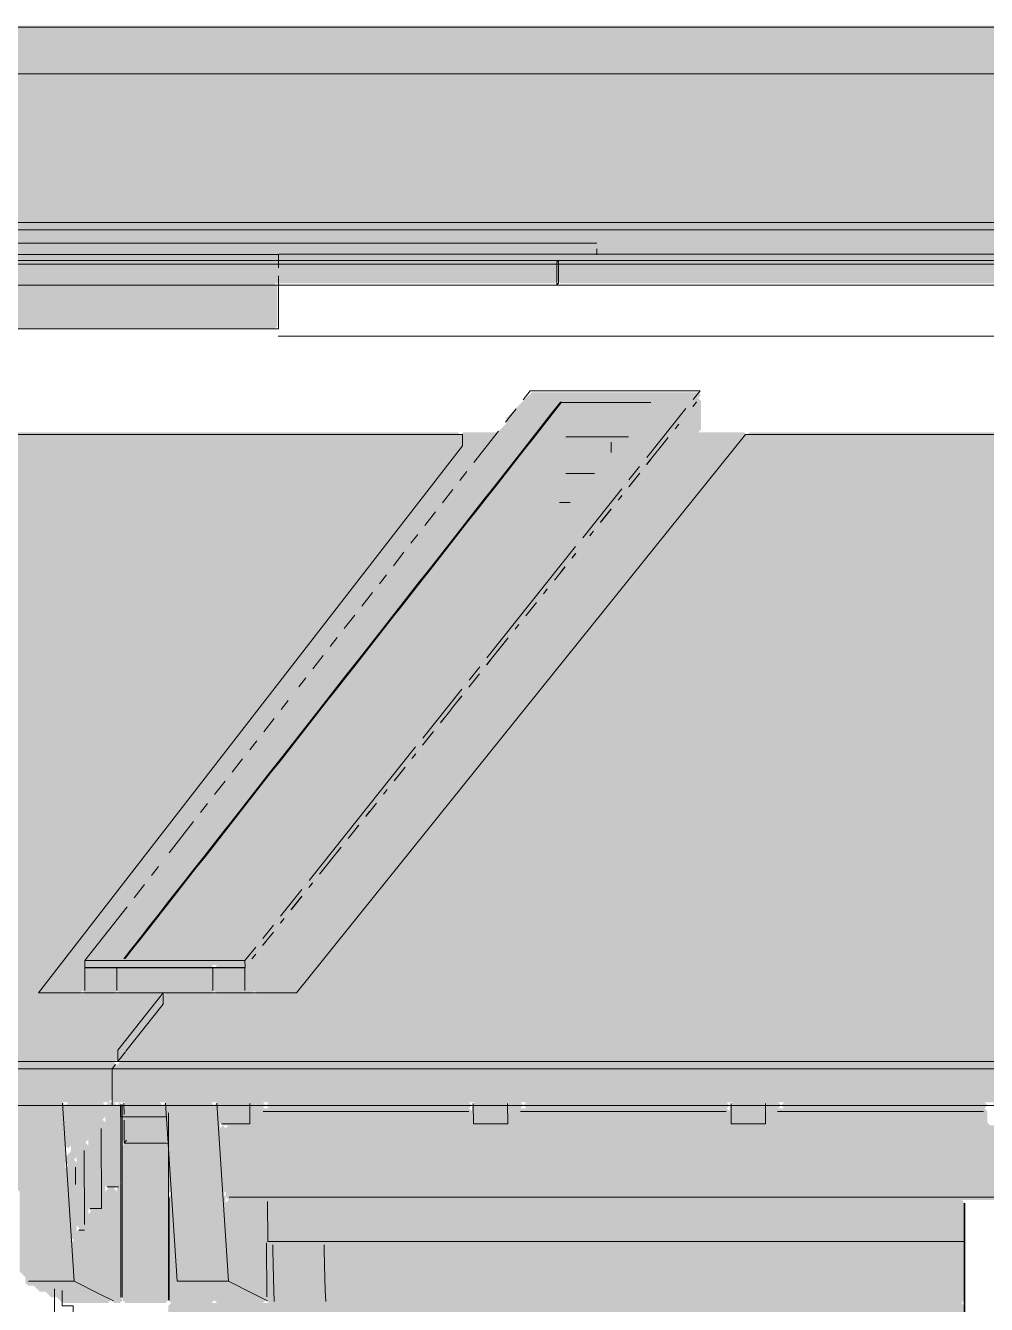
# Model space of a CAD drawing. Header units: millimetres. Extents: x 0 to 84100, y 0 to 59400.
# Drawn here: x 51325 to 53003, y 49394 to 51627 of the extents above; entities that cross this region are included whole.
import ezdxf

# ---------------------------------------------------------------- set-up
doc = ezdxf.new("R2010")
doc.units = ezdxf.units.MM
doc.layers.add('10_見えがかり', color=7, linetype='Continuous', lineweight=13)
doc.layers.add('12_見えがかり（ガラス）', color=5, linetype='Continuous', lineweight=9)

msp = doc.modelspace()

# ---------------------------------------------------------------- hatches: boundary and pattern name
at = {"layer": '10_見えがかり', "true_color": 0xe9dcc4}
for points in [[(61484.3, 51581.6), (61494.3, 51571.6), (61494.3, 51561.6), (61479.3, 51546.6), (31829.3, 51546.6), (31824.3, 51551.6), (31824.3, 51621.6), (31829.3, 51626.6), (61479.3, 51626.6), (61484.3, 51621.6)], [(68084.3, 51551.6), (68084.3, 51531.6), (68094.3, 51521.6), (68094.3, 51501.6), (68089.3, 51496.6), (68079.3, 51496.6), (68069.3, 51486.6), (68049.3, 51486.6), (68029.3, 51466.6), (68019.3, 51466.6), (67999.3, 51446.6), (67989.3, 51446.6), (67969.3, 51426.6), (67959.3, 51426.6), (67949.3, 51416.6), (67939.3, 51416.6), (67929.3, 51406.6), (67919.3, 51406.6), (67899.3, 51386.6), (67889.3, 51386.6), (67869.3, 51366.6), (67859.3, 51366.6), (67849.3, 51356.6), (67829.3, 51356.6), (67809.3, 51336.6), (67799.3, 51336.6), (67779.3, 51316.6), (67769.3, 51316.6), (67749.3, 51296.6), (67739.3, 51296.6), (67729.3, 51286.6), (10499.3, 51286.6), (10489.3, 51296.6), (10479.3, 51296.6), (10459.3, 51316.6), (10449.3, 51316.6), (10419.3, 51346.6), (10409.3, 51346.6), (10399.3, 51356.6), (10379.3, 51356.6), (10359.3, 51376.6), (10349.3, 51376.6), (10329.3, 51396.6), (10319.3, 51396.6), (10299.3, 51416.6), (10279.3, 51416.6), (10259.3, 51436.6), (10249.3, 51436.6), (10229.3, 51456.6), (10219.3, 51456.6), (10199.3, 51476.6), (10189.3, 51476.6), (10179.3, 51486.6), (10159.3, 51486.6), (10144.3, 51501.6), (10144.3, 51531.6), (10154.3, 51541.6), (10154.3, 51561.6), (10159.3, 51566.6), (31429.3, 51566.6), (31434.3, 51561.6), (31434.3, 51551.6), (31439.3, 51546.6), (61499.3, 51546.6), (61519.3, 51566.6), (68069.3, 51566.6)], [(52254.3, 51181.6), (52249.3, 51176.6), (51289.3, 51176.6), (51284.3, 51181.6), (51284.3, 51206.6), (52254.3, 51206.6)], [(53224.3, 51181.6), (53219.3, 51176.6), (52259.3, 51176.6), (52254.3, 51181.6), (52254.3, 51206.6), (53224.3, 51206.6)], [(51764.3, 51101.6), (51759.3, 51096.6), (51169.3, 51096.6), (51164.3, 51101.6), (51164.3, 51171.6), (51169.3, 51176.6), (51759.3, 51176.6), (51764.3, 51171.6)], [(51394.3, 49601.6), (51404.3, 49591.6), (51404.3, 49441.6), (51419.3, 49426.6), (51429.3, 49426.6), (51439.3, 49416.6), (51449.3, 49416.6), (51459.3, 49406.6), (51469.3, 49406.6), (51474.3, 49401.6), (51469.3, 49396.6), (51389.3, 49396.6), (51379.3, 49406.6), (51369.3, 49406.6), (51359.3, 49416.6), (51349.3, 49416.6), (51339.3, 49426.6), (51329.3, 49426.6), (51324.3, 49431.6), (51324.3, 49441.6), (51314.3, 49451.6), (51314.3, 49591.6), (51304.3, 49601.6), (51304.3, 49741.6), (51309.3, 49746.6), (51389.3, 49746.6), (51394.3, 49741.6)], [(51664.3, 49701.6), (51664.3, 49591.6), (51669.3, 49586.6), (51674.3, 49581.6), (51674.3, 49571.6), (51674.3, 49441.6), (51689.3, 49426.6), (51699.3, 49426.6), (51709.3, 49416.6), (51719.3, 49416.6), (51729.3, 49406.6), (51739.3, 49406.6), (51744.3, 49401.6), (51739.3, 49396.6), (51659.3, 49396.6), (51654.3, 49401.6), (51649.3, 49406.6), (51639.3, 49406.6), (51629.3, 49416.6), (51619.3, 49416.6), (51609.3, 49426.6), (51599.3, 49426.6), (51584.3, 49441.6), (51584.3, 49581.6), (51579.3, 49586.6), (51574.3, 49591.6), (51574.3, 49721.6), (51574.3, 49731.6), (51564.3, 49741.6), (51569.3, 49746.6), (51649.3, 49746.6), (51664.3, 49731.6)], [(51494.3, 49411.6), (51489.3, 49406.6), (51484.3, 49411.6), (51484.3, 49601.6), (51489.3, 49606.6), (51494.3, 49601.6)], [(51484.3, 49411.6), (51494.3, 49401.6), (51489.3, 49396.6), (51479.3, 49396.6), (51469.3, 49406.6), (51459.3, 49406.6), (51449.3, 49416.6), (51439.3, 49416.6), (51429.3, 49426.6), (51419.3, 49426.6), (51404.3, 49441.6), (51404.3, 49501.6), (51414.3, 49511.6), (51414.3, 49521.6), (51419.3, 49526.6), (51429.3, 49526.6), (51434.3, 49531.6), (51434.3, 49551.6), (51439.3, 49556.6), (51449.3, 49556.6), (51464.3, 49571.6), (51464.3, 49591.6), (51469.3, 49596.6), (51479.3, 49596.6), (51484.3, 49591.6)], [(52964.3, 49391.6), (52964.3, 49331.6), (52959.3, 49326.6), (51579.3, 49326.6), (51574.3, 49331.6), (51574.3, 49391.6), (51579.3, 49396.6), (51649.3, 49396.6), (51749.3, 49396.6), (52959.3, 49396.6)]]:
    msp.add_hatch(color=8, dxfattribs=at).paths.add_polyline_path(points)
at = {"layer": '10_見えがかり', "true_color": 0xbdbdbd}
for points in [[(52504.3, 50971.6), (52504.3, 50921.6), (52494.3, 50911.6), (52494.3, 50901.6), (52454.3, 50861.6), (52454.3, 50851.6), (52414.3, 50811.6), (52414.3, 50801.6), (52374.3, 50761.6), (52374.3, 50751.6), (52334.3, 50711.6), (52334.3, 50701.6), (52294.3, 50661.6), (52294.3, 50651.6), (52254.3, 50611.6), (52254.3, 50601.6), (52214.3, 50561.6), (52214.3, 50551.6), (52174.3, 50511.6), (52174.3, 50501.6), (52134.3, 50461.6), (52134.3, 50451.6), (52094.3, 50411.6), (52094.3, 50401.6), (52054.3, 50361.6), (52054.3, 50351.6), (52014.3, 50311.6), (52014.3, 50301.6), (51974.3, 50261.6), (51974.3, 50251.6), (51934.3, 50211.6), (51934.3, 50201.6), (51894.3, 50161.6), (51894.3, 50151.6), (51854.3, 50111.6), (51854.3, 50101.6), (51814.3, 50061.6), (51814.3, 50051.6), (51784.3, 50021.6), (51784.3, 50011.6), (51744.3, 49971.6), (51744.3, 49961.6), (51719.3, 49936.6), (51659.3, 49936.6), (51654.3, 49941.6), (51654.3, 49981.6), (51659.3, 49986.6), (51709.3, 49986.6), (51744.3, 50021.6), (51744.3, 50031.6), (51784.3, 50071.6), (51784.3, 50081.6), (51824.3, 50121.6), (51824.3, 50131.6), (51854.3, 50161.6), (51854.3, 50171.6), (51894.3, 50211.6), (51894.3, 50221.6), (51934.3, 50261.6), (51934.3, 50271.6), (51974.3, 50311.6), (51974.3, 50321.6), (52014.3, 50361.6), (52014.3, 50371.6), (52054.3, 50411.6), (52054.3, 50421.6), (52094.3, 50461.6), (52094.3, 50471.6), (52134.3, 50511.6), (52134.3, 50521.6), (52174.3, 50561.6), (52174.3, 50571.6), (52214.3, 50611.6), (52214.3, 50621.6), (52254.3, 50661.6), (52254.3, 50671.6), (52294.3, 50711.6), (52294.3, 50721.6), (52334.3, 50761.6), (52334.3, 50771.6), (52374.3, 50811.6), (52374.3, 50821.6), (52414.3, 50861.6), (52414.3, 50871.6), (52454.3, 50911.6), (52454.3, 50921.6), (52494.3, 50961.6), (52494.3, 50971.6), (52499.3, 50976.6)], [(52084.3, 50911.6), (52084.3, 50891.6), (52074.3, 50881.6), (52074.3, 50871.6), (52044.3, 50841.6), (52044.3, 50831.6), (52004.3, 50791.6), (52004.3, 50781.6), (51974.3, 50751.6), (51974.3, 50741.6), (51944.3, 50711.6), (51944.3, 50701.6), (51904.3, 50661.6), (51904.3, 50651.6), (51874.3, 50621.6), (51874.3, 50611.6), (51834.3, 50571.6), (51834.3, 50561.6), (51804.3, 50531.6), (51804.3, 50521.6), (51764.3, 50481.6), (51764.3, 50471.6), (51734.3, 50441.6), (51734.3, 50431.6), (51694.3, 50391.6), (51694.3, 50381.6), (51664.3, 50351.6), (51664.3, 50341.6), (51634.3, 50311.6), (51634.3, 50301.6), (51594.3, 50261.6), (51594.3, 50251.6), (51564.3, 50221.6), (51564.3, 50211.6), (51524.3, 50171.6), (51524.3, 50161.6), (51494.3, 50131.6), (51494.3, 50121.6), (51454.3, 50081.6), (51454.3, 50071.6), (51424.3, 50041.6), (51424.3, 50031.6), (51384.3, 49991.6), (51384.3, 49981.6), (51354.3, 49951.6), (51354.3, 49941.6), (51359.3, 49936.6), (51559.3, 49936.6), (51564.3, 49931.6), (51524.3, 49891.6), (51524.3, 49881.6), (51484.3, 49841.6), (51484.3, 49821.6), (51479.3, 49816.6), (48709.3, 49816.6), (48704.3, 49821.6), (48704.3, 49831.6), (48714.3, 49841.6), (48714.3, 49851.6), (48724.3, 49861.6), (48724.3, 49871.6), (48744.3, 49891.6), (48744.3, 49901.6), (48764.3, 49921.6), (48764.3, 49931.6), (48769.3, 49936.6), (48999.3, 49936.6), (49014.3, 49951.6), (49014.3, 49961.6), (49034.3, 49981.6), (49034.3, 49991.6), (49044.3, 50001.6), (49044.3, 50011.6), (49064.3, 50031.6), (49064.3, 50041.6), (49084.3, 50061.6), (49084.3, 50071.6), (49094.3, 50081.6), (49094.3, 50091.6), (49114.3, 50111.6), (49114.3, 50121.6), (49134.3, 50141.6), (49134.3, 50151.6), (49154.3, 50171.6), (49154.3, 50181.6), (49164.3, 50191.6), (49164.3, 50201.6), (49184.3, 50221.6), (49184.3, 50231.6), (49204.3, 50251.6), (49204.3, 50261.6), (49214.3, 50271.6), (49214.3, 50281.6), (49234.3, 50301.6), (49234.3, 50311.6), (49254.3, 50331.6), (49254.3, 50341.6), (49264.3, 50351.6), (49264.3, 50361.6), (49284.3, 50381.6), (49284.3, 50391.6), (49304.3, 50411.6), (49304.3, 50421.6), (49324.3, 50441.6), (49324.3, 50451.6), (49334.3, 50461.6), (49334.3, 50471.6), (49354.3, 50491.6), (49354.3, 50501.6), (49374.3, 50521.6), (49374.3, 50531.6), (49384.3, 50541.6), (49384.3, 50551.6), (49404.3, 50571.6), (49404.3, 50581.6), (49424.3, 50601.6), (49424.3, 50611.6), (49434.3, 50621.6), (49434.3, 50631.6), (49454.3, 50651.6), (49454.3, 50661.6), (49474.3, 50681.6), (49474.3, 50691.6), (49484.3, 50701.6), (49484.3, 50711.6), (49504.3, 50731.6), (49504.3, 50741.6), (49524.3, 50761.6), (49524.3, 50771.6), (49544.3, 50791.6), (49544.3, 50801.6), (49554.3, 50811.6), (49554.3, 50821.6), (49574.3, 50841.6), (49574.3, 50851.6), (49594.3, 50871.6), (49594.3, 50881.6), (49604.3, 50891.6), (49604.3, 50901.6), (49619.3, 50916.6), (52079.3, 50916.6)], [(51424.3, 49981.6), (51424.3, 49941.6), (51419.3, 49936.6), (51359.3, 49936.6), (51354.3, 49941.6), (51354.3, 49951.6), (51384.3, 49981.6), (51384.3, 49991.6), (51424.3, 50031.6), (51424.3, 50041.6), (51454.3, 50071.6), (51454.3, 50081.6), (51494.3, 50121.6), (51494.3, 50131.6), (51524.3, 50161.6), (51524.3, 50171.6), (51564.3, 50211.6), (51564.3, 50221.6), (51594.3, 50251.6), (51594.3, 50261.6), (51634.3, 50301.6), (51634.3, 50311.6), (51664.3, 50341.6), (51664.3, 50351.6), (51694.3, 50381.6), (51694.3, 50391.6), (51734.3, 50431.6), (51734.3, 50441.6), (51764.3, 50471.6), (51764.3, 50481.6), (51804.3, 50521.6), (51804.3, 50531.6), (51834.3, 50561.6), (51834.3, 50571.6), (51874.3, 50611.6), (51874.3, 50621.6), (51904.3, 50651.6), (51904.3, 50661.6), (51944.3, 50701.6), (51944.3, 50711.6), (51974.3, 50741.6), (51974.3, 50751.6), (52004.3, 50781.6), (52004.3, 50791.6), (52044.3, 50831.6), (52044.3, 50841.6), (52074.3, 50871.6), (52074.3, 50881.6), (52084.3, 50891.6), (52084.3, 50911.6), (52089.3, 50916.6), (52149.3, 50916.6), (52134.3, 50901.6), (52134.3, 50891.6), (52094.3, 50851.6), (52094.3, 50841.6), (52054.3, 50801.6), (52054.3, 50791.6), (52024.3, 50761.6), (52024.3, 50751.6), (51984.3, 50711.6), (51984.3, 50701.6), (51954.3, 50671.6), (51954.3, 50661.6), (51914.3, 50621.6), (51914.3, 50611.6), (51884.3, 50581.6), (51884.3, 50571.6), (51844.3, 50531.6), (51844.3, 50521.6), (51804.3, 50481.6), (51804.3, 50471.6), (51774.3, 50441.6), (51774.3, 50431.6), (51734.3, 50391.6), (51734.3, 50381.6), (51704.3, 50351.6), (51704.3, 50341.6), (51664.3, 50301.6), (51664.3, 50291.6), (51634.3, 50261.6), (51634.3, 50251.6), (51594.3, 50211.6), (51594.3, 50201.6), (51554.3, 50161.6), (51554.3, 50151.6), (51524.3, 50121.6), (51524.3, 50111.6), (51484.3, 50071.6), (51484.3, 50061.6), (51454.3, 50031.6), (51454.3, 50021.6), (51424.3, 49991.6), (51429.3, 49986.6)], [(55054.3, 50911.6), (55054.3, 50891.6), (54874.3, 50711.6), (54874.3, 50701.6), (54684.3, 50511.6), (54684.3, 50501.6), (54494.3, 50311.6), (54494.3, 50301.6), (54304.3, 50111.6), (54304.3, 50101.6), (54144.3, 49941.6), (54149.3, 49936.6), (54349.3, 49936.6), (54354.3, 49931.6), (54264.3, 49841.6), (54264.3, 49821.6), (54259.3, 49816.6), (51489.3, 49816.6), (51484.3, 49821.6), (51484.3, 49841.6), (51524.3, 49881.6), (51524.3, 49891.6), (51569.3, 49936.6), (51799.3, 49936.6), (51804.3, 49941.6), (51804.3, 49951.6), (51844.3, 49991.6), (51844.3, 50001.6), (51884.3, 50041.6), (51884.3, 50051.6), (51924.3, 50091.6), (51924.3, 50101.6), (51974.3, 50151.6), (51974.3, 50161.6), (52014.3, 50201.6), (52014.3, 50211.6), (52054.3, 50251.6), (52054.3, 50261.6), (52094.3, 50301.6), (52094.3, 50311.6), (52134.3, 50351.6), (52134.3, 50361.6), (52174.3, 50401.6), (52174.3, 50411.6), (52214.3, 50451.6), (52214.3, 50461.6), (52254.3, 50501.6), (52254.3, 50511.6), (52304.3, 50561.6), (52304.3, 50571.6), (52344.3, 50611.6), (52344.3, 50621.6), (52384.3, 50661.6), (52384.3, 50671.6), (52424.3, 50711.6), (52424.3, 50721.6), (52464.3, 50761.6), (52464.3, 50771.6), (52504.3, 50811.6), (52504.3, 50821.6), (52544.3, 50861.6), (52544.3, 50871.6), (52589.3, 50916.6), (55049.3, 50916.6)], [(52544.3, 50861.6), (52504.3, 50821.6), (52504.3, 50811.6), (52464.3, 50771.6), (52464.3, 50761.6), (52424.3, 50721.6), (52424.3, 50711.6), (52384.3, 50671.6), (52384.3, 50661.6), (52344.3, 50621.6), (52344.3, 50611.6), (52304.3, 50571.6), (52304.3, 50561.6), (52254.3, 50511.6), (52254.3, 50501.6), (52214.3, 50461.6), (52214.3, 50451.6), (52174.3, 50411.6), (52174.3, 50401.6), (52134.3, 50361.6), (52134.3, 50351.6), (52094.3, 50311.6), (52094.3, 50301.6), (52054.3, 50261.6), (52054.3, 50251.6), (52014.3, 50211.6), (52014.3, 50201.6), (51974.3, 50161.6), (51974.3, 50151.6), (51924.3, 50101.6), (51924.3, 50091.6), (51884.3, 50051.6), (51884.3, 50041.6), (51844.3, 50001.6), (51844.3, 49991.6), (51804.3, 49951.6), (51804.3, 49941.6), (51799.3, 49936.6), (51729.3, 49936.6), (51724.3, 49941.6), (51744.3, 49961.6), (51744.3, 49971.6), (51784.3, 50011.6), (51784.3, 50021.6), (51814.3, 50051.6), (51814.3, 50061.6), (51854.3, 50101.6), (51854.3, 50111.6), (51894.3, 50151.6), (51894.3, 50161.6), (51934.3, 50201.6), (51934.3, 50211.6), (51974.3, 50251.6), (51974.3, 50261.6), (52014.3, 50301.6), (52014.3, 50311.6), (52054.3, 50351.6), (52054.3, 50361.6), (52094.3, 50401.6), (52094.3, 50411.6), (52134.3, 50451.6), (52134.3, 50461.6), (52174.3, 50501.6), (52174.3, 50511.6), (52214.3, 50551.6), (52214.3, 50561.6), (52254.3, 50601.6), (52254.3, 50611.6), (52294.3, 50651.6), (52294.3, 50661.6), (52334.3, 50701.6), (52334.3, 50711.6), (52374.3, 50751.6), (52374.3, 50761.6), (52414.3, 50801.6), (52414.3, 50811.6), (52454.3, 50851.6), (52454.3, 50861.6), (52494.3, 50901.6), (52494.3, 50911.6), (52499.3, 50916.6), (52579.3, 50916.6), (52584.3, 50911.6), (52544.3, 50871.6)], [(51484.3, 49981.6), (51484.3, 49941.6), (51479.3, 49936.6), (51429.3, 49936.6), (51424.3, 49941.6), (51424.3, 49981.6), (51429.3, 49986.6), (51489.3, 49986.6)], [(51654.3, 49981.6), (51654.3, 49941.6), (51649.3, 49936.6), (51489.3, 49936.6), (51484.3, 49941.6), (51484.3, 49981.6), (51489.3, 49986.6), (51649.3, 49986.6)], [(51474.3, 49751.6), (51469.3, 49746.6), (48789.3, 49746.6), (48709.3, 49746.6), (48704.3, 49751.6), (48704.3, 49811.6), (48709.3, 49816.6), (51479.3, 49816.6), (51484.3, 49811.6), (51474.3, 49801.6)], [(54244.3, 49751.6), (54239.3, 49746.6), (51559.3, 49746.6), (51499.3, 49746.6), (51479.3, 49746.6), (51474.3, 49751.6), (51474.3, 49801.6), (51489.3, 49816.6), (54249.3, 49816.6), (54254.3, 49811.6), (54244.3, 49801.6)], [(51464.3, 49741.6), (51434.3, 49711.6), (51434.3, 49701.6), (51399.3, 49666.6), (51394.3, 49671.6), (51394.3, 49741.6), (51399.3, 49746.6), (51459.3, 49746.6)], [(51484.3, 49741.6), (51444.3, 49701.6), (51444.3, 49691.6), (51414.3, 49661.6), (51414.3, 49651.6), (51399.3, 49636.6), (51394.3, 49641.6), (51394.3, 49651.6), (51404.3, 49661.6), (51404.3, 49671.6), (51434.3, 49701.6), (51434.3, 49711.6), (51469.3, 49746.6), (51479.3, 49746.6)], [(51494.3, 49741.6), (51494.3, 49741.6), (51494.3, 49721.6), (51494.3, 49611.6), (51479.3, 49596.6), (51469.3, 49596.6), (51464.3, 49601.6), (51464.3, 49721.6), (51489.3, 49746.6)], [(51744.3, 49741.6), (51709.3, 49706.6), (51669.3, 49706.6), (51664.3, 49711.6), (51664.3, 49731.6), (51654.3, 49741.6), (51659.3, 49746.6), (51739.3, 49746.6)], [(51749.3, 49736.6), (51744.3, 49741.6), (51749.3, 49746.6), (52099.3, 49746.6), (52104.3, 49741.6), (52099.3, 49736.6)], [(52194.3, 49741.6), (52159.3, 49706.6), (52109.3, 49706.6), (52104.3, 49711.6), (52104.3, 49741.6), (52109.3, 49746.6), (52189.3, 49746.6)], [(52194.3, 49741.6), (52199.3, 49746.6), (52549.3, 49746.6), (52554.3, 49741.6), (52549.3, 49736.6), (52199.3, 49736.6)], [(52644.3, 49741.6), (52609.3, 49706.6), (52559.3, 49706.6), (52554.3, 49711.6), (52554.3, 49741.6), (52559.3, 49746.6), (52639.3, 49746.6)], [(52644.3, 49741.6), (52649.3, 49746.6), (52999.3, 49746.6), (53004.3, 49741.6), (52999.3, 49736.6), (52649.3, 49736.6)], [(51574.3, 49681.6), (51569.3, 49676.6), (51499.3, 49676.6), (51494.3, 49681.6), (51494.3, 49721.6), (51499.3, 49716.6), (51569.3, 49716.6), (51574.3, 49721.6)], [(54074.3, 49731.6), (54074.3, 49681.6), (54084.3, 49671.6), (54084.3, 49581.6), (54079.3, 49576.6), (52959.3, 49576.6), (51679.3, 49576.6), (51674.3, 49581.6), (51674.3, 49591.6), (51674.3, 49701.6), (51679.3, 49706.6), (51709.3, 49706.6), (51739.3, 49736.6), (52099.3, 49736.6), (52104.3, 49731.6), (52104.3, 49711.6), (52109.3, 49706.6), (52159.3, 49706.6), (52189.3, 49736.6), (52549.3, 49736.6), (52554.3, 49731.6), (52554.3, 49711.6), (52559.3, 49706.6), (52609.3, 49706.6), (52639.3, 49736.6), (52999.3, 49736.6), (53004.3, 49731.6), (53004.3, 49711.6), (53009.3, 49706.6), (53059.3, 49706.6), (53089.3, 49736.6), (53449.3, 49736.6), (53454.3, 49731.6), (53454.3, 49711.6), (53459.3, 49706.6), (53509.3, 49706.6), (53539.3, 49736.6), (53899.3, 49736.6), (53904.3, 49731.6), (53904.3, 49711.6), (53909.3, 49706.6), (53959.3, 49706.6), (53989.3, 49736.6), (54069.3, 49736.6)], [(51464.3, 49711.6), (51464.3, 49571.6), (51449.3, 49556.6), (51439.3, 49556.6), (51434.3, 49561.6), (51434.3, 49681.6), (51444.3, 49691.6), (51444.3, 49701.6), (51459.3, 49716.6)], [(51434.3, 49671.6), (51434.3, 49531.6), (51429.3, 49526.6), (51419.3, 49526.6), (51414.3, 49531.6), (51414.3, 49661.6), (51429.3, 49676.6)], [(51574.3, 49581.6), (51574.3, 49401.6), (51569.3, 49396.6), (51499.3, 49396.6), (51494.3, 49401.6), (51494.3, 49671.6), (51499.3, 49676.6), (51569.3, 49676.6), (51574.3, 49671.6)], [(51414.3, 49511.6), (51409.3, 49506.6), (51404.3, 49511.6), (51404.3, 49591.6), (51394.3, 49601.6), (51394.3, 49631.6), (51409.3, 49646.6), (51414.3, 49641.6)]]:
    msp.add_hatch(color=8, dxfattribs=at).paths.add_polyline_path(points)
at = {"layer": '12_見えがかり（ガラス）', "true_color": 0xdce9f2}
for points in [[(68109.3, 51486.6), (68114.3, 51481.6), (68114.3, 51431.6), (68109.3, 51426.6), (68099.3, 51426.6), (68079.3, 51406.6), (68069.3, 51406.6), (68059.3, 51396.6), (68049.3, 51396.6), (68029.3, 51376.6), (68019.3, 51376.6), (68009.3, 51366.6), (67999.3, 51366.6), (67979.3, 51346.6), (67969.3, 51346.6), (67959.3, 51336.6), (67949.3, 51336.6), (67939.3, 51326.6), (67929.3, 51326.6), (67909.3, 51306.6), (67899.3, 51306.6), (67889.3, 51296.6), (67879.3, 51296.6), (67859.3, 51276.6), (67849.3, 51276.6), (67839.3, 51266.6), (67829.3, 51266.6), (67809.3, 51246.6), (67799.3, 51246.6), (67789.3, 51236.6), (67779.3, 51236.6), (67769.3, 51226.6), (67759.3, 51226.6), (67739.3, 51206.6), (10489.3, 51206.6), (10469.3, 51226.6), (10459.3, 51226.6), (10449.3, 51236.6), (10439.3, 51236.6), (10419.3, 51256.6), (10409.3, 51256.6), (10399.3, 51266.6), (10389.3, 51266.6), (10369.3, 51286.6), (10359.3, 51286.6), (10349.3, 51296.6), (10339.3, 51296.6), (10319.3, 51316.6), (10309.3, 51316.6), (10299.3, 51326.6), (10289.3, 51326.6), (10269.3, 51346.6), (10259.3, 51346.6), (10249.3, 51356.6), (10239.3, 51356.6), (10219.3, 51376.6), (10209.3, 51376.6), (10199.3, 51386.6), (10189.3, 51386.6), (10169.3, 51406.6), (10159.3, 51406.6), (10149.3, 51416.6), (10139.3, 51416.6), (10124.3, 51431.6), (10124.3, 51481.6), (10129.3, 51486.6), (10179.3, 51486.6), (10189.3, 51476.6), (10199.3, 51476.6), (10219.3, 51456.6), (10229.3, 51456.6), (10249.3, 51436.6), (10259.3, 51436.6), (10279.3, 51416.6), (10299.3, 51416.6), (10319.3, 51396.6), (10329.3, 51396.6), (10349.3, 51376.6), (10359.3, 51376.6), (10379.3, 51356.6), (10399.3, 51356.6), (10409.3, 51346.6), (10419.3, 51346.6), (10449.3, 51316.6), (10459.3, 51316.6), (10479.3, 51296.6), (10489.3, 51296.6), (10499.3, 51286.6), (67729.3, 51286.6), (67739.3, 51296.6), (67749.3, 51296.6), (67769.3, 51316.6), (67779.3, 51316.6), (67799.3, 51336.6), (67809.3, 51336.6), (67829.3, 51356.6), (67849.3, 51356.6), (67859.3, 51366.6), (67869.3, 51366.6), (67889.3, 51386.6), (67899.3, 51386.6), (67919.3, 51406.6), (67929.3, 51406.6), (67939.3, 51416.6), (67949.3, 51416.6), (67959.3, 51426.6), (67969.3, 51426.6), (67989.3, 51446.6), (67999.3, 51446.6), (68019.3, 51466.6), (68029.3, 51466.6), (68049.3, 51486.6)], [(52499.3, 50986.6), (52504.3, 50981.6), (52494.3, 50971.6), (52494.3, 50961.6), (52454.3, 50921.6), (52454.3, 50911.6), (52414.3, 50871.6), (52414.3, 50861.6), (52374.3, 50821.6), (52374.3, 50811.6), (52334.3, 50771.6), (52334.3, 50761.6), (52294.3, 50721.6), (52294.3, 50711.6), (52254.3, 50671.6), (52254.3, 50661.6), (52214.3, 50621.6), (52214.3, 50611.6), (52174.3, 50571.6), (52174.3, 50561.6), (52134.3, 50521.6), (52134.3, 50511.6), (52094.3, 50471.6), (52094.3, 50461.6), (52054.3, 50421.6), (52054.3, 50411.6), (52014.3, 50371.6), (52014.3, 50361.6), (51974.3, 50321.6), (51974.3, 50311.6), (51934.3, 50271.6), (51934.3, 50261.6), (51894.3, 50221.6), (51894.3, 50211.6), (51854.3, 50171.6), (51854.3, 50161.6), (51824.3, 50131.6), (51824.3, 50121.6), (51784.3, 50081.6), (51784.3, 50071.6), (51744.3, 50031.6), (51744.3, 50021.6), (51709.3, 49986.6), (51429.3, 49986.6), (51424.3, 49991.6), (51454.3, 50021.6), (51454.3, 50031.6), (51484.3, 50061.6), (51484.3, 50071.6), (51524.3, 50111.6), (51524.3, 50121.6), (51554.3, 50151.6), (51554.3, 50161.6), (51594.3, 50201.6), (51594.3, 50211.6), (51634.3, 50251.6), (51634.3, 50261.6), (51664.3, 50291.6), (51664.3, 50301.6), (51704.3, 50341.6), (51704.3, 50351.6), (51734.3, 50381.6), (51734.3, 50391.6), (51774.3, 50431.6), (51774.3, 50441.6), (51804.3, 50471.6), (51804.3, 50481.6), (51844.3, 50521.6), (51844.3, 50531.6), (51884.3, 50571.6), (51884.3, 50581.6), (51914.3, 50611.6), (51914.3, 50621.6), (51954.3, 50661.6), (51954.3, 50671.6), (51984.3, 50701.6), (51984.3, 50711.6), (52024.3, 50751.6), (52024.3, 50761.6), (52054.3, 50791.6), (52054.3, 50801.6), (52094.3, 50841.6), (52094.3, 50851.6), (52134.3, 50891.6), (52134.3, 50901.6), (52164.3, 50931.6), (52164.3, 50941.6), (52209.3, 50986.6)], [(51559.3, 49746.6), (51574.3, 49731.6), (51574.3, 49721.6), (51569.3, 49716.6), (51499.3, 49716.6), (51494.3, 49721.6), (51494.3, 49741.6), (51499.3, 49746.6)], [(51674.3, 49591.6), (51669.3, 49586.6), (51664.3, 49591.6), (51664.3, 49701.6), (51669.3, 49706.6), (51674.3, 49701.6)], [(51584.3, 49441.6), (51599.3, 49426.6), (51609.3, 49426.6), (51619.3, 49416.6), (51629.3, 49416.6), (51639.3, 49406.6), (51649.3, 49406.6), (51654.3, 49401.6), (51649.3, 49396.6), (51579.3, 49396.6), (51574.3, 49401.6), (51574.3, 49581.6), (51579.3, 49586.6), (51584.3, 49581.6)], [(52964.3, 49571.6), (52964.3, 49401.6), (52959.3, 49396.6), (51749.3, 49396.6), (51739.3, 49406.6), (51729.3, 49406.6), (51719.3, 49416.6), (51709.3, 49416.6), (51699.3, 49426.6), (51689.3, 49426.6), (51674.3, 49441.6), (51674.3, 49571.6), (51679.3, 49576.6), (52959.3, 49576.6)]]:
    msp.add_hatch(color=8, dxfattribs=at).paths.add_polyline_path(points)

# ---------------------------------------------------------------- linework, layer by layer
at = {"layer": '10_見えがかり'}
for points in [[(31831.4, 51531.6), (31831.4, 51537.1), (31827.8, 51537.1), (31827.8, 51545.7), (31824.2, 51545.7), (31824.2, 51554.4), (31820.6, 51554.4), (31820.6, 51572.4), (31824.2, 51623.7), (61479.8, 51623.7)], [(10157.3, 51568.6), (31433.8, 51568.6), (31433.8, 51559.9), (31437.6, 51559.9), (31437.6, 51551.2), (31441.4, 51551.2), (31441.4, 51542.6), (31445.2, 51542.6), (35201.4, 51542.6), (38960.7, 51542.6), (42721.2, 51542.6), (46481.2, 51542.6), (50238.6, 51542.6), (53991.6, 51542.6), (61488.2, 51542.6), (61488.2, 51551.2), (61499.6, 51551.2), (61499.6, 51559.9), (61511, 51559.9), (61511, 51568.6), (63976.4, 51568.6), (64797.4, 51568.6), (65618, 51568.6), (66438.1, 51568.6)], [(67723.4, 51282.6), (60618.9, 51282.6), (53474.2, 51282.6), (24758.8, 51282.6)], [(50902.5, 51246.6), (51591.7, 51246.6)], [(51591.7, 51246.6), (52295.3, 51246.6)], [(52322.3, 51246.6), (52295.3, 51246.6)], [(52322.3, 51226.6), (52322.3, 51236.6)], [(51167.2, 51201.7), (51167.2, 51227.2), (51766.5, 51227.2)], [(51280.8, 51173.4), (51280.8, 51213.4), (51283.3, 51216.7), (52255.2, 51216.7), (52255.2, 51176.7), (52252.7, 51173.4), (51280.8, 51173.4)], [(51766.5, 51227.2), (51766.5, 51203.4)], [(51767.2, 51227.6), (52476.7, 51227.6)], [(52252.6, 51173.4), (52252.6, 51213.4), (52255.3, 51216.7), (53226.9, 51216.7), (53226.9, 51176.7), (53224.2, 51173.4), (52252.6, 51173.4)], [(52476.7, 51227.6), (55471.5, 51227.6)], [(51766.5, 51189.8), (51766.5, 51097.2), (51167.2, 51097.2), (51167.2, 51191.4)], [(51766.1, 51084.2), (52354.3, 51084.2)], [(52354.3, 51084.2), (55322, 51084.2)], [(51496.5, 49997.5), (52258.7, 50969)], [(52258.7, 50968.9), (52242.3, 50948)], [(52260.6, 50968.9), (52244.3, 50948)], [(52416.6, 50968.5), (52258.3, 50968.5)], [(52260.6, 50968.9), (52258.7, 50968.9)], [(52490, 50961.3), (52496.2, 50969)], [(52242.3, 50948), (52225.9, 50927.2)], [(52244.3, 50948), (52227.9, 50927.2)], [(52225.9, 50927.2), (52209.5, 50906.3)], [(52227.9, 50927.2), (52211.5, 50906.3)], [(52459, 50922.4), (52465.2, 50930.2)], [(48708.1, 49838), (48769.5, 49938), (49002.5, 49938), (49615.9, 50912.9), (52087.9, 50912.9), (52088, 50893.1), (51347.5, 49938), (51565, 49938), (51565.1, 49918.1), (51500, 49836)], [(51486, 49838), (51565, 49938), (51797.7, 49938), (52582, 50912.9), (55051.6, 50912.9), (55051.7, 50893.1), (54144, 49938), (54357.7, 49938), (54357.8, 49918.1), (54261.1, 49818.2), (54161.6, 49818.1), (51589, 49818.1), (51486.1, 49818.2), (51486, 49838)], [(52209.5, 50906.3), (52193.1, 50885.4)], [(52211.5, 50906.3), (52195.1, 50885.4)], [(52268.2, 50908.5), (52347.4, 50908.5)], [(52377.4, 50908.9), (52268.6, 50908.9)], [(52347.3, 50908.5), (52377, 50908.5)], [(52440.3, 50899.1), (52446.5, 50906.9)], [(52193.1, 50885.4), (52176.8, 50864.5)], [(52195.1, 50885.4), (52178.7, 50864.5)], [(52347.5, 50881.2), (52347.4, 50899.4)], [(52347.5, 50881.2), (52347.4, 50899.4)], [(52409.3, 50860.2), (52427.9, 50883.5)], [(52176.8, 50864.5), (52160.4, 50843.7)], [(52178.7, 50864.5), (52162.4, 50843.7)], [(52160.4, 50843.7), (52144, 50822.8)], [(52162.4, 50843.7), (52146, 50822.8)], [(52268.5, 50844.9), (52318, 50844.9)], [(52378.3, 50821.4), (52396.9, 50844.7)], [(52144, 50822.8), (52127.6, 50801.9)], [(52146, 50822.8), (52129.6, 50801.9)], [(52127.6, 50801.9), (52111.3, 50781)], [(52129.6, 50801.9), (52113.2, 50781)], [(52276, 50793.9), (52256.9, 50793.9)], [(52359.6, 50798), (52365.8, 50805.8)], [(52111.3, 50781), (52094.9, 50760.2)], [(52113.2, 50781), (52096.8, 50760.2)], [(52328.6, 50759.2), (52347.2, 50782.5)], [(52094.9, 50760.2), (52078.5, 50739.3)], [(52096.8, 50760.2), (52080.4, 50739.3)], [(52078.5, 50739.3), (52062.1, 50718.4)], [(52080.4, 50739.3), (52064.1, 50718.4)], [(52310, 50735.8), (52316.2, 50743.6)], [(52062.1, 50718.4), (52045.7, 50697.5)], [(52064.1, 50718.4), (52047.7, 50697.5)], [(52278.9, 50697), (52285.1, 50704.8)], [(52045.7, 50697.5), (52029.4, 50676.7)], [(52047.7, 50697.5), (52031.3, 50676.7)], [(52260.3, 50673.7), (52266.5, 50681.4)], [(52013, 50655.8), (51996.6, 50634.9)], [(52014.9, 50655.8), (51998.5, 50634.9)], [(52029.4, 50676.7), (52013, 50655.8)], [(52031.3, 50676.7), (52014.9, 50655.8)], [(51996.6, 50634.9), (51980.2, 50614)], [(51998.5, 50634.9), (51982.2, 50614)], [(52229.3, 50634.8), (52235.5, 50642.6)], [(51980.2, 50614), (51963.8, 50593.2)], [(51982.2, 50614), (51965.8, 50593.2)], [(52198.2, 50595.9), (52216.8, 50619.2)], [(51963.8, 50593.2), (51947.5, 50572.3)], [(51965.8, 50593.2), (51949.4, 50572.3)], [(51947.5, 50572.3), (51931.1, 50551.4)], [(51949.4, 50572.3), (51933, 50551.4)], [(52179.6, 50572.6), (52185.8, 50580.4)], [(51931.1, 50551.4), (51914.7, 50530.5)], [(51933, 50551.4), (51916.6, 50530.5)], [(52129.9, 50510.4), (52167.2, 50557.1)], [(51914.7, 50530.5), (51898.3, 50509.7)], [(51916.6, 50530.5), (51900.3, 50509.7)], [(51898.3, 50509.7), (51882, 50488.8)], [(51900.3, 50509.7), (51883.9, 50488.8)], [(51882, 50488.8), (51865.6, 50467.9)], [(51883.9, 50488.8), (51867.5, 50467.9)], [(52098.9, 50471.5), (52117.5, 50494.9)], [(51865.6, 50467.9), (51849.2, 50447)], [(51867.5, 50467.9), (51851.1, 50447)], [(52080.3, 50448.2), (52086.5, 50456)], [(51849.2, 50447), (51832.8, 50426.2)], [(51851.1, 50447), (51834.7, 50426.2)], [(52049.2, 50409.4), (52067.9, 50432.7)], [(51832.8, 50426.2), (51816.4, 50405.3)], [(51834.7, 50426.2), (51818.4, 50405.3)], [(51816.4, 50405.3), (51800.1, 50384.4)], [(51818.4, 50405.3), (51802, 50384.4)], [(52018.2, 50370.5), (52036.8, 50393.8)], [(51800.1, 50384.4), (51783.7, 50363.5)], [(51802, 50384.4), (51785.6, 50363.5)], [(51783.7, 50363.5), (51767.3, 50342.7)], [(51785.6, 50363.5), (51769.2, 50342.7)], [(51999.6, 50347.2), (52005.8, 50354.9)], [(51750.9, 50321.8), (51734.5, 50300.9)], [(51752.8, 50321.8), (51736.4, 50300.9)], [(51767.3, 50342.7), (51750.9, 50321.8)], [(51769.2, 50342.7), (51752.8, 50321.8)], [(51968.5, 50308.3), (51987.1, 50331.6)], [(51734.5, 50300.9), (51718.2, 50280)], [(51736.4, 50300.9), (51720.1, 50280)], [(51718.2, 50280), (51701.8, 50259.2)], [(51720.1, 50280), (51703.7, 50259.2)], [(51949.9, 50285), (51956.1, 50292.8)], [(51701.8, 50259.2), (51685.4, 50238.3)], [(51703.7, 50259.2), (51687.3, 50238.3)], [(51918.9, 50246.1), (51937.5, 50269.4)], [(51685.4, 50238.3), (51669, 50217.4)], [(51687.3, 50238.3), (51670.9, 50217.4)], [(51669, 50217.4), (51652.7, 50196.5)], [(51670.9, 50217.4), (51654.5, 50196.5)], [(51900.2, 50222.8), (51906.4, 50230.6)], [(51652.7, 50196.5), (51636.3, 50175.7)], [(51654.5, 50196.5), (51638.2, 50175.7)], [(51838.2, 50145.1), (51875.4, 50191.7)], [(51636.3, 50175.7), (51619.9, 50154.8)], [(51638.2, 50175.7), (51621.8, 50154.8)], [(51619.9, 50154.8), (51603.5, 50133.9)], [(51621.8, 50154.8), (51605.4, 50133.9)], [(51603.5, 50133.9), (51574.7, 50097.2)], [(51605.4, 50133.9), (51576.6, 50097.2)], [(51819.5, 50121.7), (51825.7, 50129.5)], [(51788.5, 50082.9), (51807.1, 50106.2)], [(51558.1, 50076), (51541.4, 50054.8)], [(51560, 50076), (51543.3, 50054.8)], [(51574.7, 50097.2), (51558.1, 50076)], [(51576.6, 50097.2), (51560, 50076)], [(51576.6, 50097.2), (51574.7, 50097.2)], [(51576.6, 50097.2), (51574.7, 50097.2)], [(51541.4, 50054.8), (51524.8, 50033.5)], [(51543.3, 50054.8), (51526.6, 50033.5)], [(51769.9, 50059.6), (51776.1, 50067.3)], [(51524.8, 50033.5), (51508.1, 50012.3)], [(51526.6, 50033.5), (51510, 50012.3)], [(51738.8, 50020.7), (51757.5, 50044)], [(51508.1, 50012.3), (51497, 49998.1)], [(51510, 50012.3), (51498.9, 49998.1)], [(51720.2, 49997.4), (51726.4, 50005.1)], [(51484.2, 49981.8), (51428.3, 49981.8)], [(51428.5, 49942.1), (51428.3, 49981.8)], [(51651.9, 49981.8), (51484.2, 49981.8)], [(51484.4, 49942.1), (51484.2, 49981.8)], [(51484.4, 49942.1), (51484.2, 49981.8)], [(51707.8, 49981.8), (51651.9, 49981.8)], [(51652.1, 49942.1), (51651.9, 49981.8)], [(51652.1, 49942.1), (51651.9, 49981.8)], [(51708, 49942.1), (51707.8, 49981.8)], [(51499.3, 49835.2), (51485.8, 49818.2), (51384.1, 49818.1), (48812.8, 49818.1), (48708.2, 49818.2), (48708.1, 49838)], [(51482, 49812.9), (51475.8, 49805.1)], [(51475.9, 49805.1), (51482, 49812.9)], [(48700.2, 49805.1), (51475.9, 49805.1)], [(51476.2, 49741.6), (51475.8, 49805.1)], [(51475.8, 49805.1), (54248.8, 49805.1)], [(51476.2, 49741.6), (51475.9, 49805.1)], [(51476.2, 49741.6), (48700.5, 49741.6)], [(51389.4, 49745.5), (51409.7, 49434.8)], [(54249.2, 49741.6), (51476.2, 49741.6)], [(51491.4, 49406.2), (51491.4, 49743.3)], [(51493.3, 49406.2), (51493.3, 49743.3)], [(51496.9, 49725.4), (51496.7, 49745.3)], [(51569, 49745.4), (51589.3, 49434.8)], [(51658.8, 49745.4), (51679.1, 49434.8)], [(51716.7, 49709.1), (51716.5, 49744.8)], [(52106.9, 49709.1), (52106.7, 49744.8)], [(52166.8, 49709.1), (52166.5, 49744.8)], [(52556.9, 49709.1), (52556.7, 49744.8)], [(52616.8, 49709.1), (52616.6, 49744.8)], [(51739.5, 49730.7), (52098.9, 49730.7)], [(52188.8, 49730.7), (52548.2, 49730.7)], [(52638.1, 49730.7), (52997.6, 49730.7)], [(51457.6, 49561.4), (51456.9, 49700.9)], [(51497.1, 49675.7), (51496.9, 49715.5)], [(51666.9, 49709.1), (51716.7, 49709.1)], [(52106.9, 49709.1), (52166.8, 49709.1)], [(52556.9, 49709.1), (52616.8, 49709.1)], [(51501, 49680.7), (51497.1, 49675.7)], [(51573.5, 49675.7), (51497.1, 49675.7)], [(51428, 49533.5), (51427.3, 49663)], [(51412.3, 49603.6), (51412.1, 49633.5)], [(51467.1, 49599.3), (51487.1, 49599.3)], [(51680.5, 49581.3), (54076.8, 49581.3)], [(51747.4, 49573.7), (51747.8, 49503.9)], [(52963.7, 49570.8), (52963.7, 46946.6)], [(52964.8, 46796.6), (52964.8, 49570.8)], [(52964.8, 49570.8), (52964.8, 46946.6)], [(51437.6, 49561.4), (51457.6, 49561.4)], [(51418, 49523.5), (51428, 49523.5)], [(51745.3, 49501.3), (51746.4, 49407.5)], [(51747.8, 49503.9), (52963.5, 49503.9)], [(51756.7, 49489.3), (51756.6, 49498)], [(51756.7, 49489.3), (51756.6, 49498)], [(51846.5, 49489.3), (51846.4, 49498)], [(51757.1, 49463.9), (51756.7, 49489.3)], [(51757.1, 49463.9), (51756.7, 49489.3)], [(51847, 49463.9), (51846.5, 49489.3)], [(51757.7, 49439.9), (51757.1, 49463.9)], [(51757.7, 49439.9), (51757.1, 49463.9)], [(51847.5, 49439.9), (51847, 49463.9)], [(51329.8, 49434.8), (51409.7, 49434.8)], [(51409.7, 49434.8), (51452.4, 49413.1)], [(51589.3, 49434.8), (51679.1, 49434.8)], [(51679.1, 49434.8), (51721.8, 49413.1)], [(51758.3, 49418.1), (51757.7, 49439.9)], [(51758.3, 49418.1), (51757.7, 49439.9)], [(51848.1, 49418.1), (51847.5, 49439.9)], [(51388.8, 49418.2), (51388.8, 49391.6), (51407.7, 49391.6), (51407.7, 46946.6), (51405.1, 46946.6), (51377.8, 46946.6), (51375.2, 46946.6), (51375.2, 49421)], [(51452.4, 49413.1), (51478.1, 49400.1)], [(51721.8, 49413.1), (51747.5, 49400.1)], [(51759.1, 49399.1), (51758.3, 49418.1)], [(51759.1, 49399.1), (51758.3, 49418.1)], [(51848.9, 49399.1), (51848.1, 49418.1)]]:
    msp.add_lwpolyline(points, dxfattribs=at)
at = {"layer": '12_見えがかり（ガラス）'}
for points in [[(50598.2, 51270.1), (51553.8, 51270.1)], [(51553.8, 51270.1), (52509.1, 51270.1)], [(52509.1, 51270.1), (53464.1, 51270.1)], [(50598.2, 51210.1), (51553.8, 51210.1)], [(51553.8, 51210.1), (52509.1, 51210.1)], [(52509.1, 51210.1), (53464.1, 51210.1)], [(52205.8, 50989.2), (52193.5, 50973.5)], [(52502.7, 50989.2), (52205.8, 50989.2)], [(52490.3, 50973.6), (52502.7, 50989.2)], [(52490.3, 50961.7), (52496.5, 50969.5)], [(52181.3, 50957.8), (52162.9, 50934.3)], [(52409.6, 50872.6), (52477.8, 50958.1)], [(52459.3, 50922.8), (52465.5, 50930.6)], [(52150.7, 50918.6), (52107.8, 50863.8)], [(52428.2, 50884), (52446.9, 50907.3)], [(52378.5, 50833.7), (52397.1, 50857)], [(52409.6, 50860.6), (52415.8, 50868.4)], [(52095.6, 50848.1), (52083.4, 50832.5)], [(52378.6, 50821.8), (52397.2, 50845.1)], [(52071.1, 50816.8), (52052.8, 50793.3)], [(52297.8, 50732.6), (52366.1, 50818.1)], [(52360, 50798.4), (52366.2, 50806.2)], [(52040.5, 50777.6), (52022.2, 50754.1)], [(52328.9, 50759.6), (52347.5, 50782.9)], [(52009.9, 50738.4), (51997.7, 50722.8)], [(52310.3, 50736.3), (52316.5, 50744)], [(51985.4, 50707.1), (51967.1, 50683.6)], [(52130.2, 50522.7), (52285.4, 50717.1)], [(52279.3, 50697.4), (52285.5, 50705.2)], [(52248.2, 50658.5), (52266.8, 50681.8)], [(51954.8, 50667.9), (51942.6, 50652.3)], [(51930.4, 50636.6), (51912, 50613.1)], [(52229.6, 50635.2), (52235.8, 50643)], [(52198.5, 50596.3), (52217.2, 50619.7)], [(51899.8, 50597.4), (51881.4, 50573.9)], [(52179.9, 50573), (52186.1, 50580.8)], [(51869.2, 50558.2), (51856.9, 50542.6)], [(52148.9, 50534.2), (52167.5, 50557.5)], [(51844.7, 50526.9), (51826.3, 50503.4)], [(52099.2, 50483.9), (52117.8, 50507.2)], [(52130.3, 50510.8), (52136.5, 50518.6)], [(51814.1, 50487.7), (51801.9, 50472.1)], [(52099.2, 50472), (52105.4, 50479.7)], [(52018.4, 50382.8), (52086.7, 50468.3)], [(52068.2, 50433.1), (52086.8, 50456.4)], [(51783.5, 50448.6), (51771.3, 50432.9)], [(51759, 50417.2), (51740.7, 50393.7)], [(52049.6, 50409.8), (52055.8, 50417.5)], [(52018.5, 50370.9), (52037.1, 50394.2)], [(51728.4, 50378.1), (51716.2, 50362.4)], [(51819.8, 50134.1), (52006, 50367.3)], [(51703.9, 50346.7), (51685.6, 50323.2)], [(51999.9, 50347.6), (52006.1, 50355.4)], [(51968.9, 50308.7), (51987.5, 50332)], [(51673.3, 50307.5), (51655, 50284)], [(51950.2, 50285.4), (51956.4, 50293.2)], [(51642.7, 50268.4), (51630.5, 50252.7)], [(51919.2, 50246.5), (51925.4, 50254.3)], [(51618.3, 50237), (51575.4, 50182.2)], [(51888.1, 50207.7), (51906.8, 50231)], [(51869.5, 50184.3), (51875.7, 50192.1)], [(51838.5, 50145.5), (51857.1, 50168.8)], [(51557.1, 50158.7), (51544.8, 50143)], [(51532.6, 50127.3), (51514.2, 50103.8)], [(51819.9, 50122.2), (51826.1, 50129.9)], [(51770.1, 50071.9), (51807.4, 50118.5)], [(51788.8, 50083.3), (51807.4, 50106.6)], [(51502, 50088.2), (51428.6, 49994.2)], [(51739.1, 50033), (51757.7, 50056.3)], [(51770.2, 50060), (51776.4, 50067.7)], [(51708, 49994.2), (51726.7, 50017.5)], [(51739.2, 50021.1), (51745.4, 50028.9)], [(51708, 49994.2), (51428.6, 49994.2)], [(51428.6, 49982.2), (51428.6, 49994.2)], [(51708.1, 49982.2), (51708, 49994.2)], [(51720.5, 49997.8), (51726.7, 50005.6)], [(51708.1, 49982.2), (51428.6, 49982.2)], [(51490.7, 49721.6), (51490.7, 49741.5)], [(51491.4, 49721.6), (51491.4, 49741.5)], [(51569.6, 49721.6), (51490.7, 49721.6)], [(51491.4, 49721.6), (51570.4, 49721.6)], [(51574.2, 49728.7), (51574.2, 49401.5)], [(51575.7, 49580), (51575.7, 49401.5)]]:
    msp.add_lwpolyline(points, dxfattribs=at)

doc.saveas('drawing.dxf')
